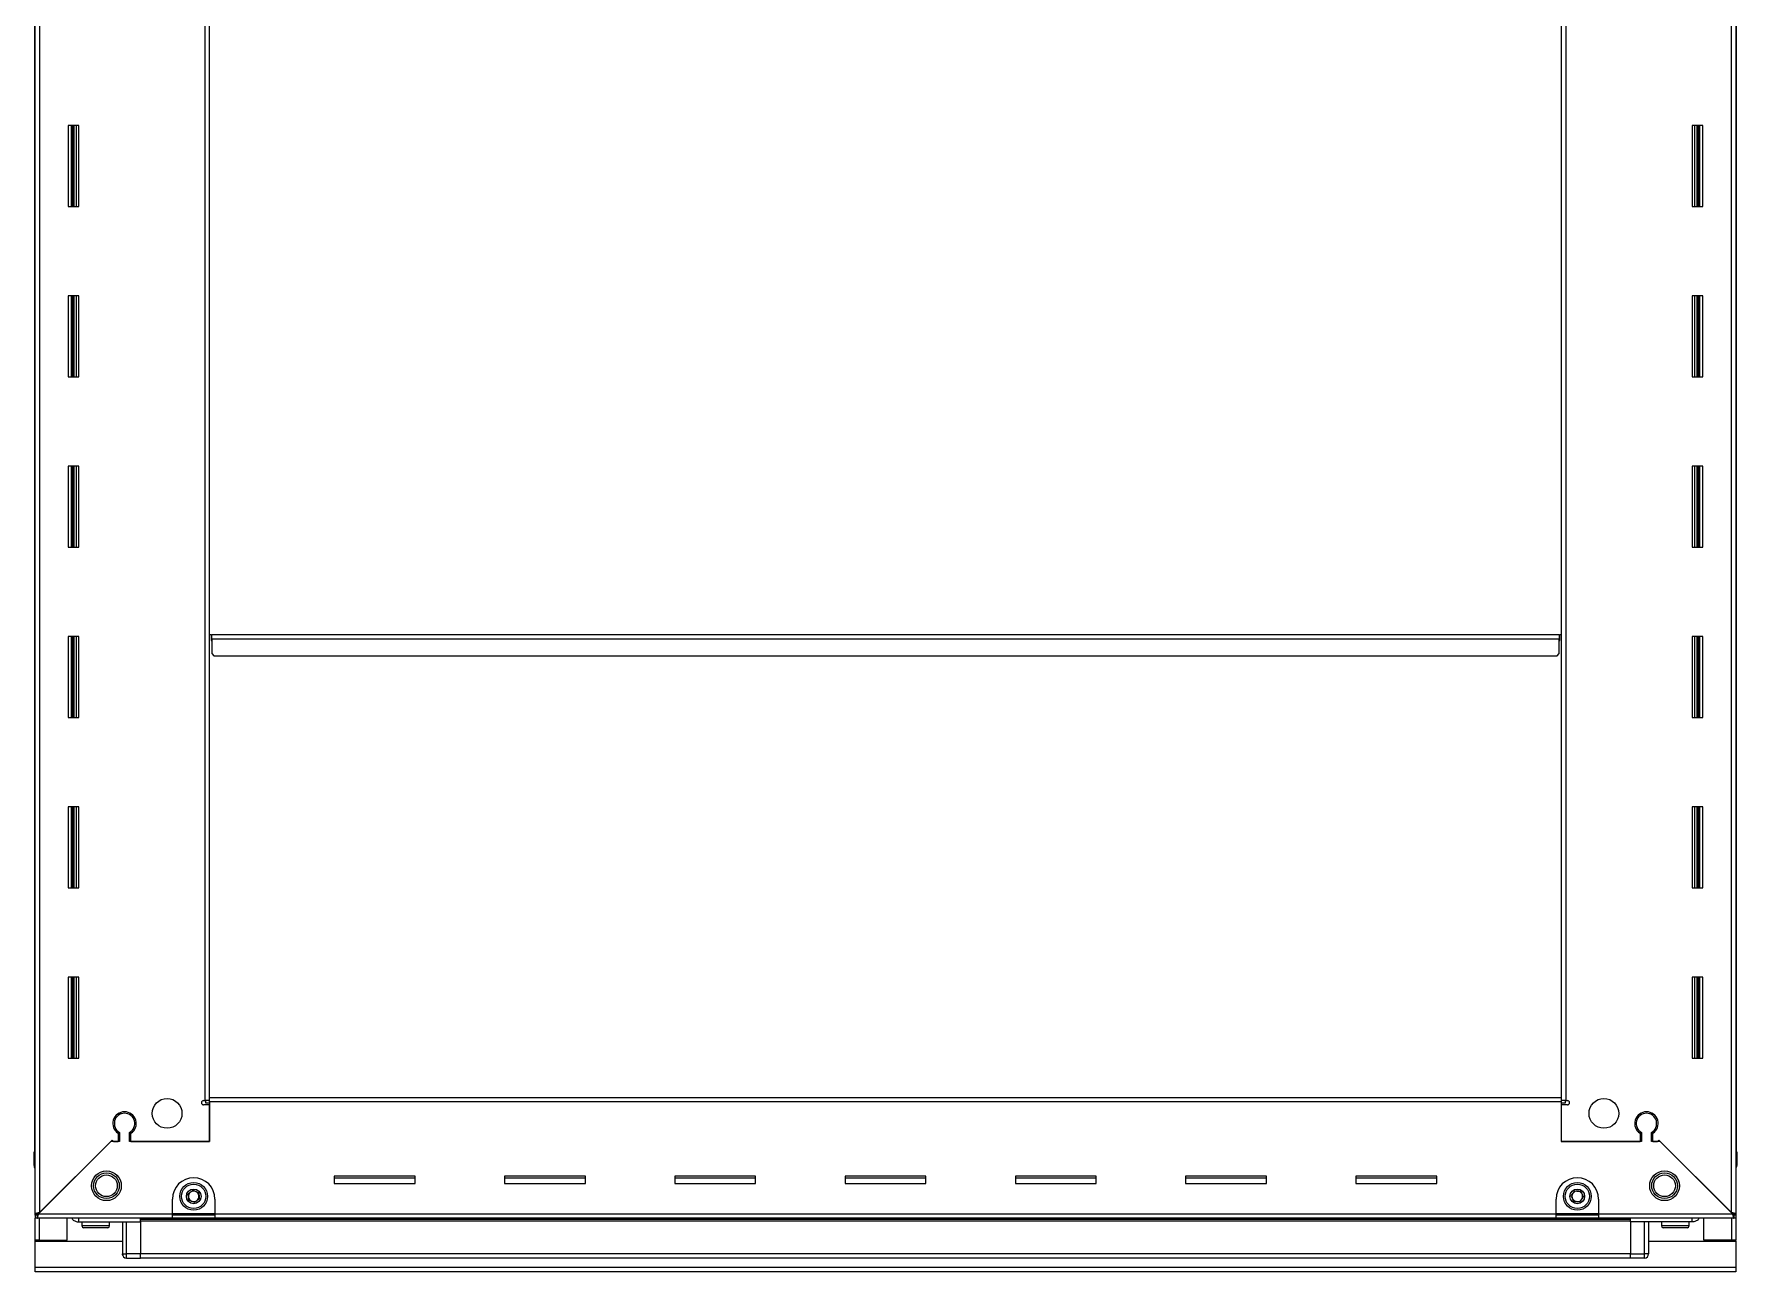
# Model space of a CAD drawing. Header units: millimetres. Extents: x 775 to 4870, y -1286 to 2234.
# Drawn here: x 3995 to 4795, y 894 to 1476 of the extents above; entities that cross this region are included whole.
import ezdxf

# ---------------------------------------------------------------- set-up
doc = ezdxf.new("R2010")
doc.units = ezdxf.units.MM

msp = doc.modelspace()

# ---------------------------------------------------------------- linework, layer by layer
at = {"color": 7, "linetype": 'Continuous', "lineweight": 25}
for p, q in [((3995.18, 921.68), (3995.18, 2066.18)), ((4794.18, 2066.18), (4794.18, 921.68)), ((3994.83, 2036.93), (3994.83, 950.93)), ((4794.53, 950.93), (4794.53, 2036.93)), ((4077.18, 976.43), (4077.18, 2011.43)), ((4712.18, 2011.43), (4712.18, 976.43)), ((4015.68, 1432.93), (4010.68, 1432.93)), ((4010.68, 1432.93), (4010.68, 1394.93)), ((4012.83, 1394.93), (4012.83, 1432.93)), ((4014.62, 1394.93), (4014.62, 1432.93)), ((4014.66, 1394.93), (4014.66, 1432.93)), ((4015.68, 1394.93), (4015.68, 1432.93)), ((4773.68, 1432.93), (4773.68, 1394.93)), ((4778.68, 1432.93), (4773.68, 1432.93)), ((4774.7, 1432.93), (4774.7, 1394.93)), ((4774.74, 1432.93), (4774.74, 1394.93)), ((4776.53, 1432.93), (4776.53, 1394.93)), ((4778.68, 1394.93), (4778.68, 1432.93)), ((4010.68, 1394.93), (4015.68, 1394.93)), ((4773.68, 1394.93), (4778.68, 1394.93)), ((4015.68, 1352.93), (4010.68, 1352.93)), ((4010.68, 1352.93), (4010.68, 1314.93)), ((4012.83, 1314.93), (4012.83, 1352.93)), ((4014.62, 1314.93), (4014.62, 1352.93)), ((4014.66, 1314.93), (4014.66, 1352.93)), ((4015.68, 1314.93), (4015.68, 1352.93)), ((4773.68, 1352.93), (4773.68, 1314.93)), ((4778.68, 1352.93), (4773.68, 1352.93)), ((4774.7, 1352.93), (4774.7, 1314.93)), ((4774.74, 1352.93), (4774.74, 1314.93)), ((4776.53, 1352.93), (4776.53, 1314.93)), ((4778.68, 1314.93), (4778.68, 1352.93)), ((4010.68, 1314.93), (4015.68, 1314.93)), ((4773.68, 1314.93), (4778.68, 1314.93)), ((4015.68, 1272.93), (4010.68, 1272.93)), ((4010.68, 1272.93), (4010.68, 1234.93)), ((4012.83, 1234.93), (4012.83, 1272.93)), ((4014.62, 1234.93), (4014.62, 1272.93)), ((4014.66, 1234.93), (4014.66, 1272.93)), ((4015.68, 1234.93), (4015.68, 1272.93)), ((4773.68, 1272.93), (4773.68, 1234.93)), ((4778.68, 1272.93), (4773.68, 1272.93)), ((4774.7, 1272.93), (4774.7, 1234.93)), ((4774.74, 1272.93), (4774.74, 1234.93)), ((4776.53, 1272.93), (4776.53, 1234.93)), ((4778.68, 1234.93), (4778.68, 1272.93)), ((4010.68, 1234.93), (4015.68, 1234.93)), ((4773.68, 1234.93), (4778.68, 1234.93)), ((4015.68, 1192.93), (4010.68, 1192.93)), ((4010.68, 1192.93), (4010.68, 1154.93)), ((4012.83, 1154.93), (4012.83, 1192.93)), ((4014.62, 1154.93), (4014.62, 1192.93)), ((4014.66, 1154.93), (4014.66, 1192.93)), ((4015.68, 1154.93), (4015.68, 1192.93)), ((4077.18, 1193.93), (4077.93, 1193.93)), ((4077.93, 1193.93), (4077.93, 1191.08)), ((4078.18, 1193.93), (4711.18, 1193.93)), ((4078.18, 1191.83), (4078.18, 1193.93)), ((4711.18, 1193.93), (4711.18, 1191.83)), ((4711.43, 1191.08), (4711.43, 1193.93)), ((4711.43, 1193.93), (4712.18, 1193.93)), ((4773.68, 1192.93), (4773.68, 1154.93)), ((4778.68, 1192.93), (4773.68, 1192.93)), ((4774.7, 1192.93), (4774.7, 1154.93)), ((4774.74, 1192.93), (4774.74, 1154.93)), ((4776.53, 1192.93), (4776.53, 1154.93)), ((4778.68, 1154.93), (4778.68, 1192.93)), ((4077.93, 1191.08), (4078.18, 1191.08)), ((4078.18, 1191.83), (4078.18, 1184.93)), ((4078.18, 1184.93), (4079.18, 1183.93)), ((4710.18, 1183.93), (4711.18, 1184.93)), ((4711.18, 1184.93), (4711.18, 1191.83)), ((4711.18, 1191.08), (4711.43, 1191.08)), ((4079.18, 1183.93), (4710.18, 1183.93)), ((4010.68, 1154.93), (4015.68, 1154.93)), ((4773.68, 1154.93), (4778.68, 1154.93)), ((4015.68, 1112.93), (4010.68, 1112.93)), ((4010.68, 1112.93), (4010.68, 1074.93)), ((4012.83, 1074.93), (4012.83, 1112.93)), ((4014.62, 1074.93), (4014.62, 1112.93)), ((4014.66, 1074.93), (4014.66, 1112.93)), ((4015.68, 1074.93), (4015.68, 1112.93)), ((4773.68, 1112.93), (4773.68, 1074.93)), ((4778.68, 1112.93), (4773.68, 1112.93)), ((4774.7, 1112.93), (4774.7, 1074.93)), ((4774.74, 1112.93), (4774.74, 1074.93)), ((4776.53, 1112.93), (4776.53, 1074.93)), ((4778.68, 1074.93), (4778.68, 1112.93)), ((4010.68, 1074.93), (4015.68, 1074.93)), ((4773.68, 1074.93), (4778.68, 1074.93)), ((4015.68, 1032.93), (4010.68, 1032.93)), ((4010.68, 1032.93), (4010.68, 994.93)), ((4012.83, 994.93), (4012.83, 1032.93)), ((4014.62, 994.93), (4014.62, 1032.93)), ((4014.66, 994.93), (4014.66, 1032.93)), ((4015.68, 994.93), (4015.68, 1032.93)), ((4773.68, 1032.93), (4773.68, 994.93)), ((4778.68, 1032.93), (4773.68, 1032.93)), ((4774.7, 1032.93), (4774.7, 994.93)), ((4774.74, 1032.93), (4774.74, 994.93)), ((4776.53, 1032.93), (4776.53, 994.93)), ((4778.68, 994.93), (4778.68, 1032.93)), ((4010.68, 994.93), (4015.68, 994.93)), ((4773.68, 994.93), (4778.68, 994.93)), ((4077.18, 976.43), (4712.18, 976.43)), ((4077.18, 974.33), (4077.18, 976.43)), ((4712.18, 976.43), (4712.18, 974.33)), ((4035.18, 969.31), (4035.18, 968.55)), ((4074.33, 974.93), (4075.08, 974.93)), ((4077.18, 972.93), (4074.33, 972.93)), ((4077.18, 974.93), (4075.08, 974.93)), ((4075.18, 974.93), (4075.18, 973.93)), ((4075.18, 973.93), (4077.18, 973.93)), ((4077.18, 974.33), (4077.18, 955.68)), ((4077.18, 955.68), (4077.18, 972.93)), ((4714.28, 974.93), (4712.18, 974.93)), ((4712.18, 974.33), (4712.18, 955.68)), ((4712.18, 973.93), (4714.18, 973.93)), ((4712.18, 972.93), (4712.18, 955.68)), ((4715.03, 972.93), (4712.18, 972.93)), ((4714.18, 973.93), (4714.18, 974.93)), ((4714.28, 974.93), (4715.03, 974.93)), ((4754.18, 969.31), (4754.18, 968.55)), ((4030.68, 955.68), (3996.78, 921.78)), ((3997.28, 922.28), (4031.38, 956.38)), ((4034.88, 955.68), (4030.68, 955.68)), ((4031.38, 956.38), (4032.08, 955.68)), ((4032.08, 955.68), (4034.18, 955.68)), ((4034.18, 959.57), (4034.18, 955.68)), ((4034.88, 959.97), (4034.88, 955.68)), ((4039.48, 955.68), (4039.48, 959.97)), ((4077.18, 955.68), (4039.48, 955.68)), ((4040.18, 955.68), (4040.18, 959.57)), ((4040.18, 955.68), (4077.18, 955.68)), ((4749.88, 955.68), (4712.18, 955.68)), ((4712.18, 955.68), (4749.18, 955.68)), ((4749.18, 959.57), (4749.18, 955.68)), ((4749.88, 959.97), (4749.88, 955.68)), ((4754.48, 955.68), (4754.48, 959.97)), ((4758.68, 955.68), (4754.48, 955.68)), ((4755.18, 955.68), (4755.18, 959.57)), ((4755.18, 955.68), (4757.28, 955.68)), ((4757.28, 955.68), (4757.98, 956.38)), ((4757.98, 956.38), (4792.08, 922.28)), ((4792.58, 921.78), (4758.68, 955.68)), ((3994.68, 950.93), (3994.68, 950.93)), ((3994.68, 944.43), (3994.68, 950.93)), ((3994.68, 950.93), (3994.68, 950.93)), ((3994.68, 950.93), (3994.68, 944.43)), ((3995.18, 950.93), (3994.68, 950.93)), ((4794.18, 950.93), (4794.68, 950.93)), ((4794.68, 950.93), (4794.68, 950.93)), ((4794.68, 944.43), (4794.68, 950.93)), ((4794.68, 950.93), (4794.68, 944.43)), ((3995.18, 943.11), (3995.18, 943.11)), ((4173.68, 939.43), (4135.68, 939.43)), ((4135.68, 939.43), (4135.68, 935.93)), ((4135.68, 938.68), (4173.68, 938.68)), ((4173.68, 935.93), (4173.68, 939.43)), ((4253.68, 939.43), (4215.68, 939.43)), ((4215.68, 939.43), (4215.68, 935.93)), ((4215.68, 938.68), (4253.68, 938.68)), ((4253.68, 935.93), (4253.68, 939.43)), ((4333.68, 939.43), (4295.68, 939.43)), ((4295.68, 939.43), (4295.68, 935.93)), ((4295.68, 938.68), (4333.68, 938.68)), ((4333.68, 935.93), (4333.68, 939.43)), ((4413.68, 939.43), (4375.68, 939.43)), ((4375.68, 939.43), (4375.68, 935.93)), ((4375.68, 938.68), (4413.68, 938.68)), ((4413.68, 935.93), (4413.68, 939.43)), ((4493.68, 939.43), (4455.68, 939.43)), ((4455.68, 939.43), (4455.68, 935.93)), ((4455.68, 938.68), (4493.68, 938.68)), ((4493.68, 935.93), (4493.68, 939.43)), ((4573.68, 939.43), (4535.68, 939.43)), ((4535.68, 939.43), (4535.68, 935.93)), ((4535.68, 938.68), (4573.68, 938.68)), ((4573.68, 935.93), (4573.68, 939.43)), ((4653.68, 939.43), (4615.68, 939.43)), ((4615.68, 939.43), (4615.68, 935.93)), ((4615.68, 938.68), (4653.68, 938.68)), ((4653.68, 935.93), (4653.68, 939.43)), ((4059.68, 921.78), (4059.68, 928.68)), ((4079.68, 928.68), (4079.68, 921.78)), ((4135.68, 935.93), (4173.68, 935.93)), ((4215.68, 935.93), (4253.68, 935.93)), ((4295.68, 935.93), (4333.68, 935.93)), ((4375.68, 935.93), (4413.68, 935.93)), ((4455.68, 935.93), (4493.68, 935.93)), ((4535.68, 935.93), (4573.68, 935.93)), ((4615.68, 935.93), (4653.68, 935.93)), ((4709.68, 921.78), (4709.68, 928.68)), ((4729.68, 928.68), (4729.68, 921.78)), ((3995.18, 921.18), (3995.18, 921.68)), ((3996.68, 921.68), (3995.18, 921.68)), ((3995.18, 921.18), (3995.18, 919.68)), ((3996.18, 921.18), (3995.18, 921.18)), ((3996.18, 921.18), (3996.18, 919.68)), ((4059.68, 919.68), (4059.68, 921.78)), ((4079.68, 921.18), (4059.68, 921.18)), ((4079.68, 921.78), (4079.68, 919.68)), ((4709.68, 919.68), (4709.68, 921.78)), ((4729.68, 921.18), (4709.68, 921.18)), ((4729.68, 921.78), (4729.68, 919.68)), ((4792.68, 921.68), (4794.18, 921.68)), ((4793.18, 921.18), (4793.18, 919.68)), ((4794.18, 921.18), (4793.18, 921.18)), ((4794.18, 921.68), (4794.18, 921.18)), ((4794.18, 921.18), (4794.18, 919.68)), ((3995.18, 909.43), (3995.18, 919.68)), ((3996.18, 919.68), (3995.18, 919.68)), ((4059.68, 919.68), (3996.18, 919.68)), ((4010.18, 909.43), (4010.18, 919.68)), ((4015.68, 917.93), (4044.68, 917.93)), ((4017.18, 917.93), (4017.18, 916.03)), ((4021.76, 915.23), (4017.98, 915.23)), ((4029.38, 915.23), (4021.76, 915.23)), ((4030.18, 916.03), (4030.18, 917.93)), ((4036.18, 917.93), (4036.18, 902.93)), ((4744.68, 919.08), (4044.68, 919.08)), ((4044.68, 917.93), (4044.68, 918.43)), ((4044.68, 917.93), (4044.68, 902.93)), ((4079.68, 919.68), (4059.68, 919.68)), ((4709.68, 919.68), (4079.68, 919.68)), ((4729.68, 919.68), (4709.68, 919.68)), ((4793.18, 919.68), (4729.68, 919.68)), ((4744.68, 917.93), (4744.68, 918.43)), ((4773.68, 917.93), (4744.68, 917.93)), ((4744.68, 917.93), (4744.68, 902.93)), ((4753.18, 917.93), (4753.18, 902.93)), ((4759.18, 917.93), (4759.18, 916.03)), ((4766.97, 915.23), (4759.98, 915.23)), ((4771.38, 915.23), (4766.97, 915.23)), ((4772.18, 916.03), (4772.18, 917.93)), ((4779.18, 909.43), (4779.18, 919.68)), ((4794.18, 919.68), (4793.18, 919.68)), ((4794.18, 919.68), (4794.18, 909.43)), ((3997.28, 909.43), (3995.18, 909.43)), ((3995.18, 908.93), (3995.18, 909.43)), ((3995.18, 896.53), (3995.18, 908.93)), ((3995.18, 908.93), (4036.18, 908.93)), ((3996.68, 908.93), (3996.68, 909.43)), ((3997.28, 909.43), (4010.18, 909.43)), ((4753.18, 908.93), (4794.18, 908.93)), ((4792.08, 909.43), (4779.18, 909.43)), ((4794.18, 909.43), (4792.08, 909.43)), ((4792.68, 908.93), (4792.68, 909.43)), ((4794.18, 908.93), (4794.18, 909.43)), ((4794.18, 908.93), (4794.18, 896.53)), ((3995.18, 894.43), (3995.18, 896.53)), ((4036.18, 902.93), (4036.18, 902.93)), ((4038.18, 900.93), (4044.68, 900.93)), ((4038.18, 900.93), (4044.68, 900.93)), ((4044.68, 900.93), (4044.68, 902.93)), ((4044.68, 901.08), (4744.68, 901.08)), ((4044.68, 900.93), (4044.68, 900.93)), ((4744.68, 900.93), (4744.68, 902.93)), ((4744.68, 900.93), (4744.68, 900.93)), ((4751.18, 900.93), (4744.68, 900.93)), ((4744.68, 900.93), (4744.68, 900.93)), ((4751.18, 900.93), (4744.68, 900.93)), ((4752.5, 901.43), (4752.5, 901.43)), ((4794.18, 896.53), (4794.18, 894.43)), ((4794.18, 894.43), (3995.18, 894.43))]:
    msp.add_line(p, q, dxfattribs=at)
at = {"color": 8, "linetype": 'Continuous', "lineweight": 18}
for p, q in [((3997.28, 2065.58), (3997.28, 922.28)), ((4792.08, 922.28), (4792.08, 2065.58)), ((4075.08, 974.93), (4075.08, 2012.93)), ((4714.28, 2012.93), (4714.28, 974.93)), ((4012.18, 1432.93), (4012.18, 1394.93)), ((4013.42, 1432.93), (4013.42, 1394.93)), ((4775.95, 1394.93), (4775.95, 1432.93)), ((4777.18, 1394.93), (4777.18, 1432.93)), ((4012.18, 1352.93), (4012.18, 1314.93)), ((4013.42, 1352.93), (4013.42, 1314.93)), ((4775.95, 1314.93), (4775.95, 1352.93)), ((4777.18, 1314.93), (4777.18, 1352.93)), ((4012.18, 1272.93), (4012.18, 1234.93)), ((4013.42, 1272.93), (4013.42, 1234.93)), ((4775.95, 1234.93), (4775.95, 1272.93)), ((4777.18, 1234.93), (4777.18, 1272.93)), ((4012.18, 1192.93), (4012.18, 1154.93)), ((4013.42, 1192.93), (4013.42, 1154.93)), ((4775.95, 1154.93), (4775.95, 1192.93)), ((4777.18, 1154.93), (4777.18, 1192.93)), ((4078.18, 1191.83), (4711.18, 1191.83)), ((4012.18, 1112.93), (4012.18, 1074.93)), ((4013.42, 1112.93), (4013.42, 1074.93)), ((4775.95, 1074.93), (4775.95, 1112.93)), ((4777.18, 1074.93), (4777.18, 1112.93)), ((4012.18, 1032.93), (4012.18, 994.93)), ((4013.42, 1032.93), (4013.42, 994.93)), ((4775.95, 994.93), (4775.95, 1032.93)), ((4777.18, 994.93), (4777.18, 1032.93)), ((4712.18, 974.33), (4077.18, 974.33)), ((3995.18, 944.43), (3994.68, 944.43)), ((4794.18, 944.43), (4794.68, 944.43)), ((3996.78, 921.78), (4059.68, 921.78)), ((4079.68, 921.78), (4059.68, 921.78)), ((4079.68, 921.78), (4709.68, 921.78)), ((4729.68, 921.78), (4709.68, 921.78)), ((4729.68, 921.78), (4792.58, 921.78)), ((3997.28, 909.43), (3997.28, 919.68)), ((4021.49, 916.03), (4017.18, 916.03)), ((4030.18, 916.03), (4021.49, 916.03)), ((4038.18, 902.93), (4038.18, 917.93)), ((4044.68, 919.67), (4744.68, 919.67)), ((4044.68, 918.43), (4744.68, 918.43)), ((4751.18, 902.93), (4751.18, 917.93)), ((4767.15, 916.03), (4759.18, 916.03)), ((4772.18, 916.03), (4767.15, 916.03)), ((4792.08, 919.68), (4792.08, 909.43)), ((3997.28, 908.93), (3997.28, 909.43)), ((4792.08, 909.43), (4792.08, 908.93)), ((4794.18, 896.53), (3995.18, 896.53)), ((4036.18, 902.93), (4038.18, 902.93)), ((4044.68, 902.93), (4038.18, 902.93)), ((4038.18, 900.93), (4038.18, 902.93)), ((4044.68, 903.08), (4744.68, 903.08)), ((4744.68, 902.93), (4751.18, 902.93)), ((4753.18, 902.93), (4751.18, 902.93)), ((4751.18, 900.93), (4751.18, 902.93))]:
    msp.add_line(p, q, dxfattribs=at)
at = {"color": 7, "linetype": 'Continuous', "lineweight": 25, "flags": 128}
msp.add_lwpolyline([(4036.33, 902.18), (4036.22, 902.54), (4036.18, 902.93)], dxfattribs=at)
at = {"color": 7, "linetype": 'Continuous', "lineweight": 25}
for centre, radius in [((4057.18, 968.93), 7), ((4732.18, 968.93), 7), ((4028.68, 934.93), 7), ((4028.68, 934.93), 6.03), ((4028.68, 934.93), 5.1), ((4069.68, 929.93), 6.5), ((4719.68, 929.93), 6.5), ((4760.68, 934.93), 7), ((4760.68, 934.93), 6.03), ((4760.68, 934.93), 5.1), ((4069.68, 929.93), 3.46), ((4719.68, 929.93), 3.46)]:
    msp.add_circle(centre, radius, dxfattribs=at)
at = {"color": 8, "linetype": 'Continuous', "lineweight": 18}
for centre in [(4069.68, 929.93), (4719.68, 929.93)]:
    msp.add_circle(centre, 5.7, dxfattribs=at)
at = {"color": 7, "linetype": 'Continuous', "lineweight": 25}
for centre, radius, start, end in [((4037.18, 964.18), 5.5, 303.05573, 236.94427), ((4037.18, 964.18), 4.8, 298.63099, 241.36901), ((4074.33, 973.93), 1, 90, 270), ((4715.03, 973.93), 1, 270, 90), ((4752.18, 964.18), 5.5, 303.05573, 236.94427), ((4752.18, 964.18), 4.8, 298.63099, 241.36901), ((3996.68, 944.43), 2, 180, 221.39416), ((4792.68, 944.43), 2, 318.57492, 360), ((4792.68, 944.43), 2, 318.59038, 0), ((4069.68, 928.68), 10, 90, 180), ((4069.68, 928.68), 10, 0, 90), ((4719.68, 928.68), 10, 90, 180), ((4719.68, 928.68), 10, 0, 90), ((4069.68, 929.93), 2.5, 127.47401, 187.47401), ((4069.68, 929.93), 2.5, 187.47401, 247.47401), ((4069.68, 929.93), 2.5, 67.47401, 127.47401), ((4069.68, 929.93), 2.5, 7.47401, 67.47401), ((4069.68, 929.93), 2.5, 307.47401, 7.47401), ((4719.68, 929.93), 2.5, 147.04236, 207.04236), ((4719.68, 929.93), 2.5, 207.04236, 267.04236), ((4719.68, 929.93), 2.5, 87.04236, 147.04236), ((4719.68, 929.93), 2.5, 267.04236, 327.04236), ((4719.68, 929.93), 2.5, 27.04236, 87.04236), ((4719.68, 929.93), 2.5, 327.04236, 27.04236), ((4069.68, 929.93), 2.5, 247.47401, 307.47401), ((4017.98, 916.03), 0.8, 180, 270), ((4029.38, 916.03), 0.8, 270, 360), ((4035.98, 917.73), 0.2, 0, 90), ((4753.38, 917.73), 0.2, 90, 180), ((4759.98, 916.03), 0.8, 180, 270), ((4771.38, 916.03), 0.8, 270, 360), ((4038.18, 902.93), 2, 180, 270), ((4751.18, 902.93), 2, 270, 0)]:
    msp.add_arc(centre, radius, start, end, dxfattribs=at)
for points, knots in [([(4067.01, 931.04), (4067.11, 931.12), (4067.59, 931.48), (4068.38, 932.09), (4069.03, 932.59), (4069.31, 932.8)], [0, 0, 0, 0, 0.133125, 0.637099, 1, 1, 1, 1]), ([(4067.39, 928.18), (4067.32, 928.69), (4067.2, 929.65), (4067.07, 930.6), (4067.01, 931.04)], [0, 0, 0, 0, 0.534686, 1, 1, 1, 1]), ([(4070.06, 927.07), (4069.58, 927.27), (4068.69, 927.64), (4067.8, 928.01), (4067.39, 928.18)], [0, 0, 0, 0, 0.534686, 1, 1, 1, 1]), ([(4069.31, 932.8), (4069.78, 932.6), (4070.67, 932.23), (4071.56, 931.86), (4071.97, 931.69)], [0, 0, 0, 0, 0.534686, 1, 1, 1, 1]), ([(4072.35, 928.83), (4072.07, 928.62), (4071.42, 928.12), (4070.63, 927.51), (4070.16, 927.15), (4070.06, 927.07)], [0, 0, 0, 0, 0.362901, 0.866875, 1, 1, 1, 1]), ([(4071.97, 931.69), (4072.04, 931.18), (4072.16, 930.22), (4072.29, 929.27), (4072.35, 928.83)], [0, 0, 0, 0, 0.534686, 1, 1, 1, 1]), ([(4716.8, 930.08), (4717.08, 930.52), (4717.6, 931.33), (4718.13, 932.13), (4718.37, 932.51)], [0, 0, 0, 0, 0.534686, 1, 1, 1, 1]), ([(4718.11, 927.51), (4717.88, 927.97), (4717.44, 928.83), (4717, 929.69), (4716.8, 930.08)], [0, 0, 0, 0, 0.534686, 1, 1, 1, 1]), ([(4718.37, 932.51), (4718.49, 932.5), (4719.09, 932.47), (4720.08, 932.42), (4720.91, 932.37), (4721.25, 932.36)], [0, 0, 0, 0, 0.133125, 0.637099, 1, 1, 1, 1]), ([(4722.56, 929.79), (4722.28, 929.35), (4721.76, 928.54), (4721.24, 927.74), (4720.99, 927.36)], [0, 0, 0, 0, 0.534686, 1, 1, 1, 1]), ([(4721.25, 932.36), (4721.49, 931.9), (4721.92, 931.04), (4722.36, 930.18), (4722.56, 929.79)], [0, 0, 0, 0, 0.534686, 1, 1, 1, 1]), ([(3997.28, 922.28), (3997.03, 922.24), (3996.53, 922.15), (3995.89, 922.01), (3995.43, 921.88), (3995.21, 921.77), (3995.19, 921.71), (3995.18, 921.68)], [0, 0, 0, 0, 0.230255, 0.448522, 0.666786, 0.88505, 1, 1, 1, 1]), ([(3996.18, 919.68), (3996.23, 919.71), (3996.32, 919.76), (3996.45, 920.16), (3996.58, 920.71), (3996.69, 921.29), (3996.76, 921.66), (3996.78, 921.78)], [0, 0, 0, 0, 0.2302553, 0.4485219, 0.6667858, 0.8850496, 1, 1, 1, 1]), ([(4720.99, 927.36), (4720.65, 927.38), (4719.83, 927.42), (4718.83, 927.47), (4718.24, 927.51), (4718.11, 927.51)], [0, 0, 0, 0, 0.362901, 0.866875, 1, 1, 1, 1]), ([(4794.18, 921.68), (4794.15, 921.73), (4794.1, 921.82), (4793.71, 921.95), (4793.15, 922.08), (4792.57, 922.19), (4792.21, 922.26), (4792.08, 922.28)], [0, 0, 0, 0, 0.230255, 0.448522, 0.666786, 0.88505, 1, 1, 1, 1]), ([(4792.58, 921.78), (4792.63, 921.53), (4792.72, 921.04), (4792.85, 920.4), (4792.98, 919.93), (4793.09, 919.71), (4793.16, 919.69), (4793.18, 919.68)], [0, 0, 0, 0, 0.230255, 0.448522, 0.666786, 0.88505, 1, 1, 1, 1]), ([(4012.47, 919.68), (4012.59, 919.48), (4012.97, 918.83), (4014.13, 918.13), (4015.16, 918), (4015.68, 917.93)], [0, 0, 0, 0, 0.18225, 0.591125, 1, 1, 1, 1]), ([(4044.68, 917.93), (4044.68, 917.97), (4044.68, 918.05), (4044.68, 918.66), (4044.68, 919.24), (4044.68, 919.64), (4044.68, 919.67)], [0, 0, 0, 0, 0.3242788, 0.6485576, 0.9728365, 1, 1, 1, 1]), ([(4744.68, 917.93), (4744.68, 917.97), (4744.68, 918.05), (4744.68, 918.67), (4744.68, 919.23), (4744.68, 919.6), (4744.68, 919.61)], [0, 0, 0, 0, 0.330267, 0.660534, 0.990802, 1, 1, 1, 1]), ([(4776.9, 919.68), (4776.78, 919.48), (4776.39, 918.83), (4775.23, 918.13), (4774.2, 918), (4773.68, 917.93)], [0, 0, 0, 0, 0.18225, 0.591125, 1, 1, 1, 1])]:
    msp.add_open_spline(points, degree=3, knots=knots, dxfattribs=at)
for points in [[(3996.18, 921.18), (3996.23, 921.19), (3996.33, 921.21), (3996.48, 921.35), (3996.63, 921.55), (3996.73, 921.71), (3996.78, 921.78)], [(3997.28, 922.28), (3997.2, 922.23), (3997.04, 922.13), (3996.85, 921.98), (3996.71, 921.83), (3996.69, 921.73), (3996.68, 921.68)], [(4792.68, 921.68), (4792.67, 921.73), (4792.65, 921.83), (4792.52, 921.98), (4792.32, 922.13), (4792.16, 922.23), (4792.08, 922.28)], [(4792.58, 921.78), (4792.63, 921.71), (4792.73, 921.55), (4792.88, 921.35), (4793.03, 921.21), (4793.13, 921.19), (4793.18, 921.18)]]:
    msp.add_open_spline(points, degree=3, dxfattribs=at)
at = {"color": 8, "linetype": 'Continuous', "lineweight": 18}
for points, knots in [([(4015.68, 917.93), (4015.68, 917.98), (4015.68, 918.05), (4015.68, 918.49), (4015.68, 918.94), (4015.68, 919.36), (4015.68, 919.63), (4015.68, 919.68)], [0, 0, 0, 0, 0.3597529, 0.5534142, 0.7511852, 0.9489563, 1, 1, 1, 1]), ([(4773.68, 917.93), (4773.68, 917.98), (4773.68, 918.05), (4773.68, 918.49), (4773.68, 918.94), (4773.68, 919.36), (4773.68, 919.63), (4773.68, 919.68)], [0, 0, 0, 0, 0.359753, 0.553414, 0.751185, 0.948956, 1, 1, 1, 1])]:
    msp.add_open_spline(points, degree=3, knots=knots, dxfattribs=at)

doc.saveas('drawing.dxf')
